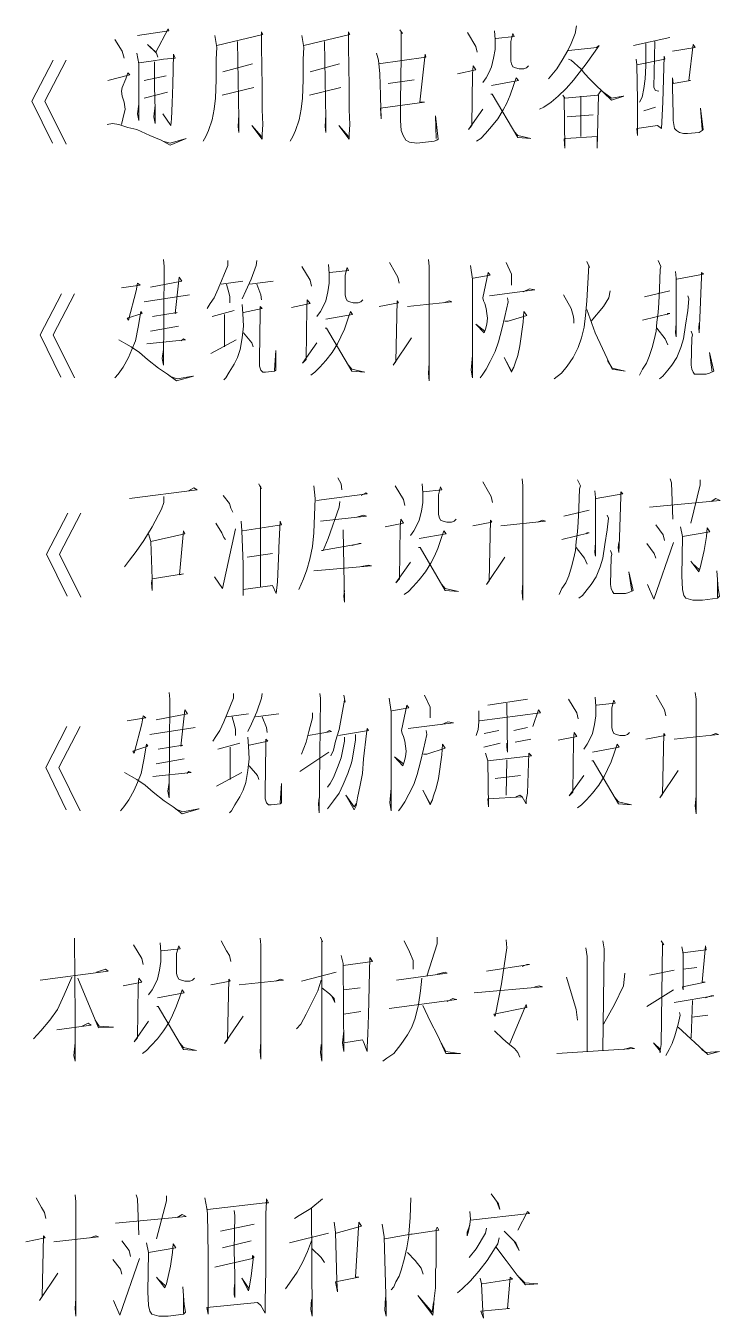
# Model space of a CAD drawing. Header units: millimetres. Extents: x 0 to 586, y 0 to 414.
# Drawn here: x 41.81 to 66.59, y 157.41 to 203.57 of the extents above; entities that cross this region are included whole.
import ezdxf

# ---------------------------------------------------------------- set-up
doc = ezdxf.new("R2010")
doc.units = ezdxf.units.MM

msp = doc.modelspace()

# ---------------------------------------------------------------- linework, layer by layer
at = {"color": 0, "lineweight": 0}
for points in [[(61.464472, 203.570417), (61.415083, 203.291722), (61.270444, 202.942472), (61.146972, 202.695528), (60.949417, 202.346278), (60.755389, 202.032306), (60.582528, 201.824167), (60.462583, 201.683056)], [(45.790556, 203.221167), (46.915917, 203.397556), (46.891222, 203.464583), (46.45025, 202.6285), (46.157444, 202.907194), (46.474944, 202.593222), (46.524333, 202.452111)], [(48.552806, 203.221167), (48.626889, 202.801361), (48.602194, 202.381556), (48.602194, 201.647778), (48.5775, 200.984556), (48.528111, 200.600028), (48.454028, 200.2155), (48.334083, 199.830972), (48.235306, 199.622833), (48.136528, 199.449972)], [(48.626889, 202.871917), (50.263778, 203.256444), (50.214389, 203.362278), (50.214389, 202.836639), (50.239083, 201.404361), (50.239083, 200.670583), (50.239083, 200.56475), (50.263778, 200.042639), (50.239083, 199.693389), (50.239083, 199.517), (49.872194, 200.007361), (50.214389, 199.622833)], [(51.65725, 203.221167), (51.731333, 202.801361), (51.706639, 202.381556), (51.706639, 201.647778), (51.681944, 200.984556), (51.632556, 200.600028), (51.562, 200.2155), (51.438528, 199.830972), (51.33975, 199.622833), (51.2445, 199.449972)], [(51.731333, 202.871917), (53.37175, 203.256444), (53.322361, 203.362278), (53.322361, 202.836639), (53.347056, 201.404361), (53.347056, 200.670583), (53.347056, 200.56475), (53.37175, 200.042639), (53.347056, 199.693389), (53.347056, 199.517), (52.980167, 200.007361), (53.322361, 199.622833)], [(55.156806, 203.429306), (55.252056, 203.291722), (55.202667, 203.327), (55.202667, 202.487389), (55.1815, 200.846972), (55.1815, 200.18375), (55.202667, 199.830972), (55.27675, 199.658111), (55.375528, 199.481722), (55.499, 199.414694), (55.767111, 199.379417), (56.377417, 199.449972), (56.476194, 199.481722), (56.525583, 199.517), (56.426806, 200.356611), (56.4515, 199.552278)], [(57.576861, 203.327), (57.869667, 202.836639), (57.919056, 202.6285)], [(58.529361, 203.397556), (58.554056, 203.080056), (58.554056, 202.730806), (58.504667, 202.416833), (58.430583, 202.102861), (58.335333, 201.894722), (58.236556, 201.718333), (58.113083, 201.545472)], [(58.57875, 203.115333), (59.238444, 203.185889), (59.189056, 203.291722), (59.1185, 203.013028), (59.1185, 202.766083), (59.1185, 202.557944), (59.1185, 202.314528), (59.139667, 202.208694), (59.189056, 202.102861), (59.287833, 202.067583), (59.411306, 202.032306), (59.580639, 202.032306), (59.679417, 202.067583), (59.7535, 202.138139)], [(63.492944, 202.871917), (64.791167, 203.150611)], [(44.982694, 203.080056), (45.250806, 202.663778), (45.324889, 202.416833)], [(49.360667, 203.013028), (49.410056, 200.250778), (49.410056, 199.763944), (49.385361, 199.972083), (49.410056, 200.391889)], [(52.465111, 203.013028), (52.5145, 200.250778), (52.5145, 199.763944), (52.489806, 199.972083), (52.5145, 200.391889)], [(61.171667, 202.695528), (62.19825, 202.801361), (62.173556, 202.801361), (62.272333, 202.871917), (61.806667, 202.208694), (61.637333, 201.997028), (61.390389, 201.683056), (61.365694, 201.647778), (61.097583, 201.333806), (60.804778, 201.055111), (60.561361, 200.846972), (60.289722, 200.670583), (60.145083, 200.600028)], [(63.933917, 202.942472), (63.933917, 202.138139), (63.909222, 201.683056), (63.859833, 201.333806), (63.810444, 201.019833), (63.715194, 200.846972)], [(64.251417, 203.013028), (64.226722, 201.369083), (64.276111, 201.26325), (64.399583, 201.2315)], [(64.886417, 202.663778), (65.694278, 202.801361), (65.620194, 202.907194), (65.475556, 201.616028), (65.524944, 201.616028), (64.911111, 201.510194), (64.886417, 201.718333), (64.886417, 201.369083), (64.911111, 200.427167), (64.911111, 200.18375), (64.935806, 200.042639), (64.9605, 199.901528), (65.034583, 199.830972), (65.133361, 199.763944), (65.278, 199.728667), (65.426167, 199.728667), (65.842444, 199.763944), (65.941222, 199.830972), (65.987083, 199.86625), (65.891833, 200.635306), (65.941222, 199.86625)], [(42.781361, 202.346278), (42.022889, 200.88225), (42.756667, 199.379417)], [(43.247028, 202.346278), (42.488556, 200.88225), (43.247028, 199.344139)], [(45.765861, 202.593222), (45.839944, 202.208694), (45.839944, 200.635306), (45.839944, 200.18375), (45.790556, 200.427167), (45.839944, 200.776417)], [(45.839944, 202.243972), (46.277389, 202.314528), (46.718361, 202.381556), (47.134639, 202.416833), (47.08525, 202.557944), (47.060556, 201.474917), (47.035861, 200.811694), (47.011167, 200.250778), (46.986472, 200.007361), (46.693667, 200.427167)], [(46.400861, 202.27925), (46.400861, 201.404361), (46.425556, 200.56475), (46.425556, 200.533), (46.425556, 200.077917), (46.376167, 200.321333), (46.425556, 200.741139)], [(49.896889, 202.208694), (48.845611, 201.93)], [(53.004861, 202.208694), (51.953583, 201.93)], [(54.32425, 202.593222), (54.398333, 202.346278), (54.447722, 201.859444), (54.472417, 201.090389), (54.472417, 201.019833), (54.493583, 200.250778), (54.472417, 200.635306), (56.035222, 200.846972), (55.865889, 200.846972), (56.059917, 202.557944), (56.084611, 202.452111), (54.398333, 202.208694)], [(61.171667, 202.381556), (61.270444, 202.346278), (61.612639, 202.032306), (61.757278, 201.859444), (61.930139, 201.683056), (62.124167, 201.474917), (62.713306, 200.914), (63.15075, 201.055111), (63.126056, 201.055111), (62.713306, 200.984556), (62.346417, 201.26325), (62.222944, 201.090389), (61.048194, 200.984556), (60.974111, 201.090389), (61.0235, 201.019833), (61.048194, 199.203028), (61.0235, 199.517), (61.048194, 199.552278), (61.072889, 199.552278), (62.19825, 199.622833), (62.19825, 199.203028), (62.247639, 201.090389)], [(63.591722, 202.381556), (63.616417, 202.173417), (63.641111, 200.914), (63.641111, 200.56475), (63.641111, 199.658111), (63.616417, 199.901528), (64.350194, 200.007361), (64.498361, 199.901528), (64.544222, 200.846972), (64.593611, 202.487389), (64.618306, 202.381556), (63.616417, 202.173417)], [(44.739278, 201.616028), (45.518917, 201.824167), (45.448361, 201.894722), (45.374278, 201.683056), (45.250806, 201.369083), (45.226111, 201.2315), (45.250806, 201.055111), (45.324889, 200.846972), (45.349583, 200.600028), (45.2755, 200.250778), (45.226111, 200.042639)], [(46.033972, 201.616028), (46.817139, 201.788889)], [(57.209972, 201.859444), (57.869667, 201.997028), (57.770889, 202.138139), (57.746194, 201.859444), (57.7215, 200.007361), (57.601556, 199.86625), (58.113083, 200.600028)], [(48.820917, 201.090389), (49.946278, 201.369083)], [(51.928889, 201.090389), (53.050722, 201.369083)], [(54.740528, 201.510194), (55.668333, 201.647778)], [(58.430583, 201.439639), (59.386611, 201.616028), (59.312528, 201.718333), (59.21375, 201.439639), (59.093806, 201.090389), (58.970333, 200.811694), (58.846861, 200.56475), (58.652833, 200.250778), (58.430583, 199.972083), (58.211861, 199.728667), (58.042528, 199.552278), (57.894361, 199.449972)], [(46.033972, 200.984556), (46.866528, 201.196222)], [(58.409417, 201.125667), (58.455278, 201.125667), (59.361917, 199.587556), (59.827583, 199.552278), (59.361917, 199.658111), (59.238444, 199.799222)], [(61.612639, 201.055111), (61.612639, 199.622833)], [(61.122278, 200.321333), (62.050083, 200.391889)], [(64.276111, 200.670583), (63.859833, 200.533)], [(44.714583, 200.042639), (44.908611, 200.077917), (45.130861, 200.042639), (45.448361, 199.936806), (45.765861, 199.86625), (46.231528, 199.658111), (46.644278, 199.481722), (46.961778, 199.308861), (47.526222, 199.552278), (46.961778, 199.379417), (46.693667, 199.449972)], [(46.721889, 195.220167), (46.746583, 194.973222), (46.721889, 191.445444), (46.6725, 191.692389), (46.721889, 192.006361)], [(49.018472, 195.184889), (49.018472, 195.0085), (48.676278, 194.172417), (48.531639, 193.858444), (48.383472, 193.646778), (48.284694, 193.473917)], [(50.048583, 195.184889), (50.023889, 195.0085), (49.851028, 194.521667), (49.657, 194.101861), (49.533528, 193.823167)], [(51.660778, 194.973222), (51.953583, 194.486389), (52.002972, 194.274722)], [(52.613278, 195.043778), (52.637972, 194.729806), (52.637972, 194.380556), (52.588583, 194.066583), (52.518028, 193.752611), (52.41925, 193.540944), (52.320472, 193.368083), (52.200528, 193.191694)], [(52.662667, 194.765083), (53.322361, 194.835639), (53.2765, 194.941472), (53.202417, 194.65925), (53.202417, 194.415833), (53.202417, 194.207694), (53.202417, 193.96075), (53.227111, 193.858444), (53.2765, 193.752611), (53.37175, 193.717333), (53.495222, 193.682056), (53.664556, 193.682056), (53.763333, 193.717333), (53.837417, 193.787889)], [(54.789917, 195.114333), (54.987472, 194.765083), (55.082722, 194.592222), (55.132111, 194.380556)], [(56.183389, 195.220167), (56.208083, 194.973222), (56.208083, 190.888056), (56.183389, 191.16675), (56.208083, 191.516)], [(57.675639, 195.0085), (57.749722, 194.521667), (57.749722, 190.993889), (57.700333, 191.272583), (57.749722, 191.794694)], [(58.949167, 195.114333), (59.143194, 194.694528), (59.143194, 194.556944), (59.143194, 194.31)], [(61.834889, 195.149611), (61.930139, 194.941472), (61.905444, 195.0085), (61.834889, 193.752611), (61.7855, 193.226972), (61.736111, 192.807167), (61.637333, 192.426167), (61.517389, 192.076917), (61.344528, 191.727667), (61.125806, 191.410167), (60.92825, 191.16675), (60.660139, 190.958611)], [(64.378417, 195.184889), (64.473667, 194.973222), (64.448972, 194.870917), (64.424278, 194.172417), (64.399583, 193.682056), (64.378417, 193.332806), (64.329028, 192.983556), (64.304333, 192.669583), (64.23025, 192.355611), (64.156167, 192.076917), (64.057389, 191.759417), (63.962139, 191.516), (63.813972, 191.307861), (63.715194, 191.096194)], [(64.988722, 194.800361), (65.013417, 194.556944), (65.013417, 192.807167), (65.013417, 192.457917), (64.988722, 192.599028), (65.013417, 192.948278)], [(45.229639, 194.207694), (45.889333, 194.31), (45.790556, 194.380556), (45.744694, 194.101861), (45.473056, 193.054111), (45.423667, 193.124667), (45.963417, 193.297528), (45.914028, 193.368083), (45.81525, 192.807167), (45.72, 192.320333), (45.596528, 192.006361), (45.473056, 191.727667), (45.279028, 191.374889), (45.106167, 191.131472), (44.986222, 190.993889)], [(46.256222, 194.239444), (47.381583, 194.451111), (47.282806, 194.592222), (47.138167, 193.297528), (47.208722, 193.332806), (46.330306, 193.191694)], [(48.775056, 194.345278), (49.558222, 194.451111)], [(48.972611, 194.345278), (49.067861, 193.996028), (49.092556, 193.890194), (49.092556, 193.682056)], [(49.801639, 194.345278), (50.634194, 194.451111)], [(50.048583, 194.345278), (50.193222, 193.96075), (50.217917, 193.787889)], [(57.774417, 194.556944), (58.384722, 194.65925), (58.310639, 194.765083), (58.116611, 193.858444), (58.141306, 193.752611), (58.190694, 193.646778), (58.240083, 193.473917), (58.264778, 193.297528), (58.289472, 193.124667), (58.264778, 192.913), (58.215389, 192.740139), (58.166, 192.599028), (57.873194, 192.913), (58.190694, 192.669583)], [(65.038111, 194.521667), (65.990611, 194.694528), (65.916528, 194.765083), (65.916528, 194.592222), (65.867139, 193.124667), (65.842444, 192.599028), (65.821278, 192.775417), (65.842444, 192.948278)], [(43.077694, 193.996028), (42.319222, 192.528472), (43.053, 191.025639)], [(43.543361, 193.996028), (42.784889, 192.528472), (43.543361, 190.993889)], [(46.0375, 193.717333), (47.649694, 193.96075)], [(58.360028, 193.925472), (59.97575, 194.137139), (59.778194, 194.172417), (59.559472, 194.066583)], [(61.002333, 193.96075), (61.270444, 193.473917), (61.344528, 193.226972), (61.369222, 193.089389), (61.369222, 192.948278)], [(62.663917, 194.101861), (62.614528, 193.858444), (62.4205, 193.540944), (61.979528, 193.018833)], [(63.888056, 193.890194), (64.791167, 194.101861)], [(65.429694, 193.925472), (65.475556, 193.823167), (65.429694, 193.403361), (65.355611, 192.877722), (65.281528, 192.390889), (65.18275, 192.076917), (65.038111, 191.727667), (64.86525, 191.445444), (64.720611, 191.272583), (64.54775, 191.060917), (64.424278, 190.958611)], [(49.533528, 193.6115), (49.558222, 193.297528), (49.582917, 192.842444), (49.533528, 192.426167), (49.459444, 192.006361), (49.360667, 191.727667), (49.240722, 191.480722), (49.067861, 191.202028), (48.947917, 190.993889), (48.873833, 190.923333)], [(49.582917, 193.332806), (50.242611, 193.473917), (50.168528, 193.540944), (50.168528, 193.332806), (50.143833, 191.657111), (50.143833, 191.410167), (50.193222, 191.272583), (50.267306, 191.202028), (50.366083, 191.202028), (50.683583, 191.237306), (50.732972, 191.272583), (50.732972, 191.971083), (50.683583, 191.272583)], [(51.293889, 193.509194), (51.953583, 193.646778), (51.854806, 193.787889), (51.833639, 193.509194), (51.808944, 191.657111), (51.685472, 191.516), (52.200528, 192.249778)], [(54.423028, 193.540944), (55.107417, 193.682056), (55.061556, 193.752611), (55.012167, 191.586556), (54.913389, 191.445444), (55.573083, 192.426167)], [(55.428444, 193.540944), (57.015944, 193.717333), (56.917167, 193.752611), (56.723139, 193.682056)], [(58.998556, 193.858444), (59.019722, 193.717333), (58.899778, 193.191694), (58.801, 192.740139), (58.677528, 192.285056), (58.557583, 191.935806), (58.384722, 191.586556), (58.240083, 191.307861), (58.091917, 191.096194), (58.017833, 190.993889)], [(61.834889, 193.438639), (62.127694, 192.599028), (62.738, 191.307861), (63.203667, 191.237306), (62.738, 191.343139), (62.568667, 191.621833)], [(48.457556, 193.191694), (49.240722, 193.403361)], [(48.898528, 193.26225), (48.898528, 192.108667)], [(52.518028, 193.089389), (53.470528, 193.26225), (53.396444, 193.368083), (53.297667, 193.089389), (53.177722, 192.740139), (53.05425, 192.457917), (52.930778, 192.2145), (52.73675, 191.900528), (52.518028, 191.621833), (52.295778, 191.374889), (52.126444, 191.202028), (51.978278, 191.096194)], [(58.899778, 193.018833), (59.019722, 193.018833), (59.682944, 193.226972), (59.584167, 193.368083), (59.559472, 192.983556), (59.436, 192.143944), (59.365444, 191.794694), (59.266667, 191.516), (59.217278, 191.343139), (59.143194, 191.202028), (58.875083, 191.727667), (59.143194, 191.237306), (59.217278, 191.374889)], [(63.813972, 193.054111), (64.791167, 193.297528), (64.720611, 193.297528), (64.695917, 193.26225)], [(46.256222, 192.669583), (47.258111, 192.842444)], [(49.582917, 192.599028), (49.875722, 192.249778), (49.925111, 192.108667)], [(52.493333, 192.775417), (52.542722, 192.775417), (53.445833, 191.237306), (53.9115, 191.202028), (53.445833, 191.307861), (53.322361, 191.445444)], [(64.329028, 192.775417), (64.621833, 192.390889), (64.720611, 192.179222)], [(65.549639, 192.669583), (65.599028, 192.528472), (65.574333, 192.426167), (65.549639, 191.445444), (65.574333, 191.307861), (65.623722, 191.202028), (65.673111, 191.131472), (65.771889, 191.131472), (66.089389, 191.131472), (66.209333, 191.16675), (66.3575, 191.237306), (66.209333, 191.900528), (66.308111, 191.202028)], [(45.130861, 192.355611), (45.377806, 192.2145), (45.571833, 192.108667), (45.864639, 191.900528), (46.157444, 191.657111), (46.549028, 191.343139), (46.866528, 191.131472), (46.915917, 191.096194), (47.187556, 190.888056), (47.797861, 191.060917), (47.773167, 191.060917), (47.208722, 190.958611), (46.940611, 191.060917)], [(46.13275, 192.2145), (47.505056, 192.355611), (47.430972, 192.390889), (47.356889, 192.320333)], [(48.408167, 191.86525), (49.314806, 192.355611)], [(52.941361, 187.42025), (53.064833, 187.208583), (53.089528, 187.000444)], [(45.508333, 186.686472), (47.928389, 187.000444), (47.804917, 187.071), (47.610889, 186.965167)], [(50.129722, 187.208583), (50.203806, 187.035722), (50.179111, 187.141556), (50.179111, 183.543222)], [(52.084111, 187.141556), (52.1335, 186.686472), (52.108806, 186.090278), (52.084111, 185.462333), (52.034722, 184.9755), (51.939472, 184.520417), (51.840694, 184.135889), (51.717222, 183.821917), (51.547889, 183.437389)], [(54.994528, 187.141556), (55.287333, 186.651194), (55.336722, 186.443056)], [(55.950556, 187.208583), (55.971722, 186.894611), (55.971722, 186.545361), (55.925861, 186.231389), (55.851778, 185.917417), (55.753, 185.709278), (55.654222, 185.532889), (55.534278, 185.360028)], [(55.996417, 186.929889), (56.659639, 187.000444), (56.61025, 187.106278), (56.536167, 186.824056), (56.536167, 186.580639), (56.536167, 186.3725), (56.536167, 186.125556), (56.560861, 186.02325), (56.61025, 185.917417), (56.7055, 185.882139), (56.828972, 185.846861), (57.001833, 185.846861), (57.097083, 185.882139), (57.171167, 185.952694)], [(58.123667, 187.279139), (58.321222, 186.929889), (58.42, 186.757028), (58.469389, 186.545361)], [(59.520667, 187.384972), (59.545361, 187.141556), (59.545361, 183.052861), (59.520667, 183.331556), (59.545361, 183.680806)], [(61.49975, 187.349694), (61.598528, 187.141556), (61.573833, 187.035722), (61.549139, 186.337222), (61.524444, 185.846861), (61.49975, 185.497611), (61.450361, 185.148361), (61.425667, 184.834389), (61.351583, 184.520417), (61.281028, 184.241722), (61.18225, 183.92775), (61.083472, 183.680806), (60.938833, 183.472667), (60.840056, 183.261)], [(62.110056, 186.965167), (62.13475, 186.72175), (62.13475, 184.9755), (62.13475, 184.62625), (62.110056, 184.763833), (62.13475, 185.113083)], [(64.80175, 187.384972), (64.851139, 187.243861), (64.900528, 185.952694)], [(65.877722, 187.349694), (65.877722, 187.173306), (65.535528, 185.811583)], [(46.728944, 186.757028), (46.728944, 186.545361), (46.654861, 186.301944), (46.312667, 185.674), (46.019861, 185.183639), (45.75175, 184.799111), (45.508333, 184.485139), (45.335472, 184.241722)], [(48.856194, 186.792306), (49.078444, 186.510083), (49.127833, 186.337222), (49.198389, 186.196111)], [(52.182889, 186.615917), (53.992639, 186.859333), (53.94325, 186.894611), (53.773917, 186.792306)], [(53.015444, 186.580639), (52.99075, 186.3725), (52.599167, 185.254194), (52.426306, 184.834389), (52.35575, 184.834389), (53.773917, 185.077806), (53.699833, 185.077806), (53.456417, 185.010778)], [(62.159444, 186.686472), (63.115472, 186.859333), (63.041389, 186.929889), (63.041389, 186.757028), (62.992, 185.289472), (62.967306, 184.763833), (62.942611, 184.940222), (62.967306, 185.113083)], [(64.067972, 186.3725), (66.586806, 186.615917), (66.438639, 186.686472), (66.269306, 186.580639)], [(43.307, 186.160833), (42.548528, 184.693278), (43.282306, 183.193972)], [(43.772667, 186.160833), (43.014194, 184.693278), (43.772667, 183.158694)], [(52.331056, 185.882139), (53.967944, 186.058528), (53.844472, 186.090278), (53.62575, 186.02325)], [(61.009389, 186.058528), (61.916028, 186.266667)], [(62.551028, 186.090278), (62.600417, 185.987972), (62.551028, 185.568167), (62.476944, 185.042528), (62.406389, 184.555694), (62.307611, 184.241722), (62.159444, 183.892472), (61.990111, 183.61025), (61.841944, 183.437389), (61.672611, 183.225722), (61.549139, 183.123417)], [(48.538694, 183.892472), (48.8315, 183.472667), (49.297167, 185.603444)], [(48.588083, 185.811583), (48.806806, 185.462333), (48.880889, 185.289472), (48.930278, 185.218917)], [(49.494722, 185.882139), (49.519417, 185.532889), (49.565278, 184.344028), (49.565278, 183.5785), (49.565278, 183.225722), (49.565278, 183.437389), (50.616556, 183.5785), (50.740028, 183.296278), (50.789417, 183.716083), (50.838806, 184.834389), (50.838806, 184.940222), (50.888194, 185.882139), (50.937583, 185.741028), (49.540583, 185.532889)], [(53.135389, 185.568167), (53.184778, 182.982306), (53.160083, 183.193972), (53.184778, 183.402111)], [(54.627639, 185.674), (55.287333, 185.811583), (55.192083, 185.952694), (55.167389, 185.674), (55.142694, 183.821917), (55.019222, 183.680806), (55.534278, 184.414583)], [(57.760306, 185.709278), (58.444694, 185.846861), (58.395306, 185.917417), (58.345917, 183.751361), (58.247139, 183.61025), (58.906833, 184.590972)], [(58.762194, 185.709278), (60.349694, 185.882139), (60.254444, 185.917417), (60.056889, 185.846861)], [(64.286694, 185.741028), (64.558333, 185.391778), (64.604194, 185.183639)], [(66.463333, 184.100611), (66.512722, 183.472667), (66.562111, 183.193972), (66.488028, 183.123417), (65.951806, 183.052861), (65.609611, 183.052861), (65.362667, 183.123417), (65.288583, 183.225722), (65.242722, 183.437389), (65.218028, 183.92775), (65.242722, 185.32475), (65.168639, 185.674), (65.242722, 185.32475), (66.219917, 185.497611), (66.121139, 185.638722), (66.096444, 185.32475), (66.022361, 184.834389), (65.877722, 184.206444), (65.828333, 184.065333), (65.535528, 184.449861)], [(46.192722, 185.427056), (46.266806, 185.148361), (46.312667, 183.821917), (46.312667, 183.402111), (46.2915, 183.680806), (46.312667, 183.821917), (47.438028, 183.994778), (47.293389, 183.9595), (47.438028, 185.532889), (47.487417, 185.427056), (46.266806, 185.148361)], [(55.851778, 185.254194), (56.804278, 185.427056), (56.730194, 185.532889), (56.634944, 185.254194), (56.511472, 184.904944), (56.388, 184.62625), (56.268056, 184.379306), (56.0705, 184.065333), (55.851778, 183.786639), (55.629528, 183.543222), (55.460194, 183.366833), (55.312028, 183.261)], [(60.938833, 185.218917), (61.916028, 185.462333), (61.841944, 185.462333), (61.81725, 185.427056)], [(63.993889, 183.61025), (64.216139, 183.088139), (64.925222, 185.113083)], [(50.616556, 184.728556), (49.713444, 184.590972)], [(55.827083, 184.940222), (55.876472, 184.940222), (56.779583, 183.402111), (57.24525, 183.366833), (56.779583, 183.472667), (56.659639, 183.61025)], [(61.450361, 184.940222), (61.743167, 184.555694), (61.841944, 184.344028)], [(62.6745, 184.834389), (62.723889, 184.693278), (62.699194, 184.590972), (62.6745, 183.61025), (62.699194, 183.472667), (62.748583, 183.366833), (62.794444, 183.296278), (62.893222, 183.296278), (63.210722, 183.296278), (63.334194, 183.331556), (63.482361, 183.402111), (63.334194, 184.065333), (63.432972, 183.366833)], [(63.969194, 185.077806), (64.237306, 184.728556), (64.286694, 184.555694)], [(52.084111, 184.100611), (54.140806, 184.277), (54.042028, 184.30875), (53.724528, 184.241722)], [(65.584917, 184.379306), (65.853028, 184.135889)], [(66.488028, 183.751361), (66.488028, 183.158694)], [(46.922972, 179.761444), (46.947667, 179.518028), (46.922972, 175.99025), (46.873583, 176.233667), (46.922972, 176.547639)], [(49.219556, 179.726167), (49.219556, 179.553306), (48.877361, 178.713694), (48.732722, 178.399722), (48.584556, 178.191583), (48.485778, 178.015194)], [(50.249667, 179.726167), (50.224972, 179.553306), (50.052111, 179.062944), (49.858083, 178.643139), (49.734611, 178.364444)], [(52.302833, 179.726167), (52.327528, 179.553306), (52.278139, 175.464611), (52.253444, 175.778583), (52.278139, 175.99025)], [(53.156556, 179.659139), (53.205944, 179.412194), (53.18125, 179.48275), (52.987222, 178.435), (52.86375, 178.015194), (52.789667, 177.701222), (52.694417, 177.493083)], [(56.042278, 179.659139), (56.239833, 179.239333), (56.239833, 179.098222), (56.239833, 178.854806)], [(62.131222, 179.588583), (62.155917, 179.274611), (62.155917, 178.925361), (62.106528, 178.611389), (62.035972, 178.293889), (61.937194, 178.08575), (61.838417, 177.909361), (61.718472, 177.7365)], [(64.307861, 179.659139), (64.505417, 179.309889), (64.604194, 179.1335), (64.650056, 178.925361)], [(65.701333, 179.761444), (65.726028, 179.518028), (65.726028, 175.429333), (65.701333, 175.711556), (65.726028, 176.060806)], [(46.457306, 178.78425), (47.582667, 178.992389), (47.483889, 179.1335), (47.33925, 177.842333), (47.409806, 177.877611), (46.531389, 177.7365)], [(54.772278, 179.553306), (54.846361, 179.062944), (54.846361, 175.535167), (54.796972, 175.813861), (54.846361, 176.3395)], [(54.871056, 179.098222), (55.481361, 179.204056), (55.407278, 179.309889), (55.21325, 178.399722), (55.237944, 178.293889), (55.287333, 178.191583), (55.333194, 178.015194), (55.357889, 177.842333), (55.382583, 177.665944), (55.357889, 177.457806), (55.3085, 177.281417), (55.262639, 177.143833), (54.966306, 177.457806), (55.287333, 177.210861)], [(58.000194, 178.748972), (60.176833, 179.027667), (60.10275, 179.1335), (59.908722, 178.540833)], [(59.711167, 179.518028), (58.293, 179.309889)], [(58.977389, 179.376917), (59.002083, 177.630667), (58.977389, 177.807056), (58.977389, 177.944639)], [(61.178722, 179.518028), (61.471528, 179.027667), (61.520917, 178.819528)], [(62.180611, 179.309889), (62.840306, 179.376917), (62.794444, 179.48275), (62.720361, 179.204056), (62.720361, 178.960639), (62.720361, 178.748972), (62.720361, 178.505556), (62.745056, 178.399722), (62.794444, 178.293889), (62.889694, 178.258611), (63.013167, 178.226861), (63.1825, 178.226861), (63.281278, 178.258611), (63.355361, 178.329167)], [(45.430722, 178.748972), (46.090417, 178.854806), (45.991639, 178.925361), (45.945778, 178.643139), (45.674139, 177.595389), (45.62475, 177.665944), (46.1645, 177.842333), (46.115111, 177.909361), (46.016333, 177.351972), (45.921083, 176.861611), (45.797611, 176.547639), (45.674139, 176.268944), (45.480111, 175.919694), (45.30725, 175.676278), (45.187306, 175.535167)], [(48.976139, 178.890083), (49.759306, 178.992389)], [(49.173694, 178.890083), (49.268944, 178.540833), (49.293639, 178.435), (49.293639, 178.226861)], [(50.002722, 178.890083), (50.835278, 178.992389)], [(50.249667, 178.890083), (50.394306, 178.505556), (50.419, 178.329167)], [(52.034722, 179.027667), (52.034722, 178.854806), (51.91125, 178.364444), (51.812472, 177.979917), (51.643139, 177.560111)], [(55.456667, 178.470278), (57.072389, 178.678417), (56.874833, 178.713694), (56.656111, 178.611389)], [(57.9755, 179.098222), (57.9755, 178.713694), (57.950806, 178.435), (57.876722, 178.226861)], [(43.278778, 178.540833), (42.520306, 177.073278), (43.254083, 175.570444)], [(43.744444, 178.540833), (42.985972, 177.073278), (43.744444, 175.535167)], [(46.238583, 178.258611), (47.850778, 178.505556)], [(51.886556, 178.226861), (52.719111, 178.364444), (52.645028, 178.399722), (52.521556, 178.329167)], [(53.572833, 178.258611), (53.572833, 178.050472), (53.452889, 177.351972), (53.428194, 177.246139), (53.304722, 176.861611), (53.135389, 176.477083), (52.987222, 176.163111), (52.789667, 175.884417), (52.570944, 175.605722)], [(52.962528, 178.226861), (54.0385, 178.399722), (53.989111, 178.470278), (53.964417, 178.293889), (53.865639, 177.38725), (53.819778, 176.861611), (53.745694, 176.445333), (53.646917, 175.99025), (53.597528, 175.711556), (53.523444, 175.570444), (53.230639, 176.096083), (53.523444, 175.676278), (53.597528, 175.778583)], [(56.091667, 178.399722), (56.116361, 178.258611), (55.996417, 177.7365), (55.897639, 177.281417), (55.774167, 176.826333), (55.654222, 176.477083), (55.481361, 176.127833), (55.333194, 175.849139), (55.188556, 175.641), (55.114472, 175.535167)], [(58.684583, 178.399722), (58.169528, 178.293889)], [(59.711167, 178.505556), (59.224333, 178.399722)], [(60.811833, 178.050472), (61.471528, 178.191583), (61.376278, 178.329167), (61.351583, 178.050472), (61.326889, 176.198389), (61.203417, 176.060806), (61.718472, 176.794583)], [(63.940972, 178.08575), (64.625361, 178.226861), (64.5795, 178.293889), (64.530111, 176.127833), (64.431333, 175.99025), (65.091028, 176.967444)], [(64.946389, 178.08575), (66.533889, 178.258611), (66.435111, 178.293889), (66.241083, 178.226861)], [(48.658639, 177.7365), (49.441806, 177.944639)], [(49.734611, 178.156306), (49.759306, 177.842333), (49.784, 177.38725), (49.734611, 176.967444), (49.660528, 176.547639), (49.56175, 176.268944), (49.441806, 176.025528), (49.268944, 175.743306), (49.149, 175.535167), (49.074917, 175.464611)], [(49.099611, 177.807056), (49.099611, 176.653472)], [(49.784, 177.877611), (50.443694, 178.015194), (50.369611, 178.08575), (50.369611, 177.877611), (50.344917, 176.198389), (50.344917, 175.954972), (50.394306, 175.813861), (50.468389, 175.743306), (50.567167, 175.743306), (50.884667, 175.778583), (50.934056, 175.813861), (50.934056, 176.512361), (50.884667, 175.813861)], [(53.18125, 178.156306), (53.18125, 178.015194), (53.061306, 177.422528), (52.937833, 177.073278), (52.789667, 176.724028), (52.669722, 176.512361), (52.570944, 176.374778)], [(55.996417, 177.560111), (56.116361, 177.560111), (56.776056, 177.771778), (56.680806, 177.909361), (56.656111, 177.528361), (56.532639, 176.68875), (56.458556, 176.3395), (56.363306, 176.060806), (56.313917, 175.884417), (56.239833, 175.743306), (55.971722, 176.268944), (56.239833, 175.778583), (56.313917, 175.919694)], [(58.148361, 177.807056), (58.733972, 177.944639)], [(59.270194, 177.979917), (59.834639, 178.08575)], [(62.035972, 177.630667), (62.988472, 177.807056), (62.914389, 177.909361), (62.819139, 177.630667), (62.695667, 177.281417), (62.572194, 177.002722), (62.45225, 176.759306), (62.254694, 176.445333), (62.035972, 176.163111), (61.813722, 175.919694), (61.644389, 175.743306), (61.496222, 175.641)], [(46.457306, 177.210861), (47.459194, 177.38725)], [(51.59375, 176.932167), (52.620333, 177.630667)], [(58.218917, 177.595389), (58.293, 177.316694), (58.317694, 175.676278), (58.293, 175.954972), (59.517139, 176.025528), (59.443056, 176.096083), (59.294889, 176.025528)], [(58.293, 177.316694), (59.859333, 177.493083), (59.760556, 177.595389), (59.711167, 176.163111), (59.661778, 175.919694), (59.661778, 175.778583), (59.517139, 176.025528)], [(58.952694, 176.096083), (58.977389, 177.351972)], [(62.011278, 177.316694), (62.060667, 177.316694), (62.963778, 175.778583), (63.429444, 175.743306), (62.963778, 175.849139), (62.840306, 175.99025)], [(45.331944, 176.896889), (45.578889, 176.759306), (45.772917, 176.653472), (46.065722, 176.445333), (46.358528, 176.198389), (46.750111, 175.884417), (47.067611, 175.676278), (47.117, 175.641), (47.388639, 175.429333), (47.998944, 175.605722), (47.97425, 175.605722), (47.409806, 175.499889), (47.141694, 175.605722)], [(46.337361, 176.759306), (47.706139, 176.896889), (47.632056, 176.932167), (47.557972, 176.861611)], [(48.60925, 176.410056), (49.515889, 176.896889)], [(49.784, 177.143833), (50.076806, 176.794583), (50.126194, 176.653472)], [(59.46775, 176.794583), (58.561111, 176.68875)], [(43.546889, 170.987861), (43.571583, 168.123306), (43.571583, 166.585194), (43.522194, 166.796861), (43.571583, 167.248417)], [(46.605472, 170.811472), (46.630167, 170.4975), (46.630167, 170.14825), (46.580778, 169.834278), (46.506694, 169.520306), (46.407917, 169.312167), (46.312667, 169.135778), (46.189194, 168.962917)], [(48.782111, 170.882028), (48.976139, 170.532778), (49.074917, 170.359917), (49.124306, 170.14825)], [(50.175583, 170.987861), (50.200278, 170.744444), (50.200278, 166.65575), (50.175583, 166.934444), (50.200278, 167.283694)], [(52.327528, 171.023139), (52.401611, 170.84675), (52.376917, 170.882028), (52.376917, 166.585194), (52.327528, 166.899167), (52.352222, 167.181389)], [(55.3085, 170.882028), (55.506056, 170.4975), (55.629528, 170.183528), (55.629528, 169.869556)], [(56.48325, 171.023139), (56.48325, 170.779722), (56.116361, 169.626139)], [(58.952694, 170.917306), (58.977389, 170.638611), (58.783361, 169.347444), (58.561111, 168.193861), (58.51525, 168.264417), (59.686472, 168.507833), (59.661778, 168.613667), (59.076167, 167.216667)], [(62.402861, 170.882028), (62.45225, 170.603333), (62.402861, 166.969722)], [(64.480722, 170.882028), (64.5795, 170.744444), (64.530111, 170.779722), (64.480722, 167.181389), (64.431333, 166.899167), (64.456028, 166.934444), (64.212611, 167.248417), (64.456028, 167.005)], [(45.649444, 170.744444), (45.945778, 170.254083), (45.991639, 170.045944)], [(46.654861, 170.532778), (47.314556, 170.603333), (47.265167, 170.709167), (47.191083, 170.430472), (47.191083, 170.183528), (47.191083, 169.975389), (47.191083, 169.731972), (47.215778, 169.626139), (47.265167, 169.520306), (47.363944, 169.485028), (47.483889, 169.44975), (47.65675, 169.44975), (47.755528, 169.485028), (47.826083, 169.555583)], [(53.061306, 170.359917), (53.135389, 170.081222), (53.156556, 166.934444), (53.110694, 167.248417), (53.156556, 167.668222)], [(61.789028, 170.638611), (61.838417, 170.324639), (61.838417, 166.934444)], [(65.2145, 170.673889), (65.263889, 170.430472), (65.263889, 169.763722), (65.263889, 169.135778), (65.239194, 169.241611), (66.047056, 169.414472), (65.948278, 169.414472), (66.068222, 170.709167), (66.092917, 170.568056), (65.239194, 170.462222)], [(53.135389, 170.010667), (54.186667, 170.14825), (54.087889, 170.289361), (54.0385, 168.229139), (54.013806, 167.565917), (53.989111, 167.075556), (53.989111, 166.934444), (53.865639, 167.283694), (53.819778, 167.35425), (53.156556, 167.248417)], [(58.243611, 169.799), (59.78525, 170.045944), (59.686472, 170.045944), (59.517139, 169.975389)], [(65.263889, 169.869556), (65.750722, 169.940111)], [(43.451639, 169.590861), (43.18, 168.962917), (42.936583, 168.437278), (42.668472, 168.05275), (42.350972, 167.668222), (42.079333, 167.389528)], [(42.326278, 169.485028), (44.746333, 169.799), (44.647556, 169.869556), (44.330056, 169.763722)], [(43.670361, 169.555583), (44.404139, 167.774056), (44.940361, 167.809333), (44.428833, 167.844611), (44.280667, 168.05275)], [(45.282556, 169.276889), (45.945778, 169.414472), (45.847, 169.555583), (45.822306, 169.276889), (45.797611, 167.424806), (45.674139, 167.283694), (46.189194, 168.017472)], [(48.415222, 169.312167), (49.099611, 169.44975), (49.050222, 169.520306), (49.000833, 167.35425), (48.902056, 167.216667), (49.56175, 168.193861)], [(49.417111, 169.312167), (51.004611, 169.485028), (50.909361, 169.520306), (50.711806, 169.44975)], [(52.352222, 169.485028), (52.22875, 169.1005), (52.034722, 168.715972), (51.812472, 168.264417), (51.618444, 167.915167), (51.470278, 167.738778)], [(51.643139, 169.44975), (52.888444, 169.763722)], [(55.947028, 169.555583), (55.897639, 169.1005), (55.823556, 168.613667), (55.700083, 168.123306), (55.580139, 167.809333), (55.431972, 167.530639), (55.188556, 167.181389), (54.941611, 166.863889), (54.698194, 166.691028), (54.553556, 166.585194)], [(55.040389, 169.485028), (56.850139, 169.731972), (56.776056, 169.763722), (56.48325, 169.696694)], [(61.104639, 169.590861), (61.446833, 168.437278), (61.496222, 168.05275)], [(63.1825, 169.731972), (63.136639, 169.276889), (62.819139, 168.613667), (62.427556, 167.915167)], [(64.946389, 169.834278), (64.064444, 169.661417)], [(46.506694, 168.857083), (47.459194, 169.029944), (47.388639, 169.135778), (47.289861, 168.857083), (47.166389, 168.507833), (47.046444, 168.229139), (46.922972, 167.982194), (46.725417, 167.668222), (46.506694, 167.389528), (46.287972, 167.146111), (46.115111, 166.969722), (45.970472, 166.863889)], [(52.376917, 169.206333), (52.645028, 168.998194), (52.814361, 168.821806), (52.839056, 168.680694), (52.743806, 168.892361)], [(53.156556, 169.135778), (53.745694, 169.206333)], [(57.806167, 169.029944), (60.250917, 169.241611), (60.127444, 169.276889), (59.979278, 169.241611)], [(63.965667, 168.543111), (64.921694, 169.135778)], [(46.482, 168.543111), (46.531389, 168.543111), (47.4345, 167.005), (47.900167, 166.969722), (47.4345, 167.075556), (47.314556, 167.216667)], [(54.772278, 168.472556), (57.192333, 168.786528)], [(55.971722, 168.578389), (56.239833, 168.017472), (56.507944, 167.495361), (56.80075, 166.863889), (57.315806, 166.863889), (57.266417, 166.863889), (56.80075, 166.934444), (56.631417, 167.248417)], [(57.167639, 168.786528), (57.047694, 168.821806), (56.850139, 168.715972)], [(64.946389, 168.680694), (66.364556, 168.927639), (66.265778, 168.927639), (66.068222, 168.857083)], [(65.606083, 168.75125), (65.556694, 167.424806)], [(53.156556, 168.264417), (53.770389, 168.366722)], [(65.140417, 168.331444), (65.165111, 168.229139), (65.091028, 167.915167), (64.971083, 167.495361), (64.872306, 167.216667), (64.773528, 167.005), (64.650056, 166.796861)], [(65.581389, 168.158583), (66.142306, 168.229139)], [(42.911889, 167.7035), (44.136028, 167.879889), (44.03725, 167.946917), (43.818528, 167.844611)], [(58.536417, 167.668222), (58.83275, 167.389528), (59.026778, 167.216667), (59.2455, 167.040278), (59.368972, 166.899167), (59.443056, 166.726306)], [(65.091028, 167.809333), (66.142306, 166.832139), (66.558583, 166.934444), (66.092917, 166.899167), (65.923583, 167.005)], [(60.762444, 166.863889), (63.528222, 167.040278), (63.40475, 167.075556), (63.136639, 167.005)], [(42.174583, 161.706278), (42.372139, 161.357028), (42.470917, 161.184167), (42.520306, 160.9725)], [(43.571583, 161.812111), (43.596278, 161.568694), (43.596278, 157.48), (43.571583, 157.758694), (43.596278, 158.107944)], [(45.748222, 161.812111), (45.794083, 161.671), (45.843472, 160.379833)], [(46.824194, 161.776833), (46.824194, 161.603972), (46.478472, 160.238722)], [(48.192972, 161.706278), (48.263528, 161.32175), (48.288222, 161.148889), (48.312917, 159.681333), (48.312917, 158.598306), (48.312917, 157.550556), (48.263528, 157.793972), (50.073278, 157.970361), (50.19675, 157.864528), (50.344917, 157.585833), (50.344917, 158.005639), (50.369611, 159.123944), (50.369611, 160.065861), (50.369611, 161.148889), (50.394306, 161.568694), (50.394306, 161.671), (50.464861, 161.533417), (50.344917, 161.533417), (48.288222, 161.29)], [(52.398083, 161.671), (51.981806, 161.32175), (51.565528, 161.078333), (51.396194, 160.9725)], [(55.551917, 161.706278), (55.527222, 161.007778), (55.477833, 160.415111), (55.477833, 160.344556), (55.407278, 159.92475), (55.3085, 159.504944), (55.209722, 159.123944), (55.135639, 158.912278), (55.015694, 158.704139), (54.941611, 158.52775), (54.842833, 158.425444)], [(58.412944, 161.847389), (58.681056, 161.498139), (58.730444, 161.29), (58.6105, 161.603972)], [(45.014444, 160.799639), (47.533278, 161.043056), (47.385111, 161.113611), (47.21225, 161.007778)], [(49.24425, 161.254722), (49.268944, 161.078333), (49.24425, 159.822444), (49.268944, 158.947556), (49.268944, 158.143222), (49.24425, 158.249056), (49.24425, 158.457194), (49.268944, 158.668861)], [(52.0065, 161.32175), (52.031194, 157.48), (51.981806, 157.723417), (52.0065, 158.072667)], [(57.654472, 161.219444), (57.679167, 160.94075), (57.654472, 160.764361), (57.605083, 160.520944), (57.559222, 160.344556), (57.559222, 160.485667), (57.654472, 160.729083)], [(57.679167, 160.905472), (59.781722, 161.148889), (59.711167, 161.219444), (59.368972, 160.556222)], [(48.753889, 160.520944), (49.953333, 160.764361)], [(52.814361, 160.834917), (52.86375, 160.485667), (52.913139, 158.739417), (52.934306, 158.354889), (52.86375, 158.704139), (53.692778, 158.877), (53.572833, 158.877), (53.692778, 160.834917), (53.791556, 160.693806), (52.888444, 160.450389)], [(54.525333, 160.764361), (54.599417, 160.309278), (54.6735, 157.82925), (54.6735, 157.48), (54.624111, 157.691667), (54.648806, 158.143222)], [(54.624111, 160.238722), (55.551917, 160.415111), (55.601306, 160.415111), (56.553806, 160.556222), (56.48325, 160.658528), (56.458556, 160.587972), (56.458556, 159.857722), (56.458556, 159.22625), (56.433861, 159.155694), (56.433861, 158.563028), (56.433861, 158.492472), (56.384472, 158.107944), (56.359778, 157.793972), (56.335083, 157.515278), (55.795333, 158.213778), (56.310389, 157.621111), (56.359778, 157.970361)], [(41.811222, 160.136417), (42.495611, 160.274), (42.446222, 160.344556), (42.396833, 158.1785), (42.298056, 158.040917), (42.95775, 159.018111)], [(42.813111, 160.136417), (44.400611, 160.309278), (44.305361, 160.344556), (44.107806, 160.274)], [(52.616806, 160.450389), (51.223333, 160.101139)], [(58.70575, 160.274), (58.656361, 160.065861), (58.561111, 159.92475), (58.268306, 159.473194), (57.971972, 159.088667), (57.679167, 158.739417), (57.386361, 158.457194), (57.217028, 158.319611)], [(58.243611, 160.62325), (58.218917, 160.450389), (57.876722, 159.889472), (57.629778, 159.5755)], [(58.878611, 160.520944), (59.294889, 160.101139), (59.414833, 159.822444), (59.220806, 160.171694)], [(45.233167, 160.171694), (45.501278, 159.822444), (45.550667, 159.610778)], [(47.409806, 158.52775), (47.459194, 157.899806), (47.508583, 157.621111), (47.4345, 157.550556), (46.89475, 157.48), (46.552556, 157.48), (46.309139, 157.550556), (46.235056, 157.656389), (46.185667, 157.864528), (46.160972, 158.354889), (46.185667, 159.751889), (46.111583, 160.101139), (46.185667, 159.751889), (47.166389, 159.92475), (47.067611, 160.065861), (47.042917, 159.751889), (46.968833, 159.261528), (46.824194, 158.633583), (46.774806, 158.492472), (46.478472, 158.877)], [(48.827972, 159.92475), (49.854556, 160.171694)], [(52.0065, 160.171694), (51.858333, 159.787167), (51.689, 159.402639), (51.491444, 159.053389), (51.297417, 158.774694), (51.078694, 158.457194)], [(52.031194, 159.889472), (52.348694, 159.5755), (52.472167, 159.402639)], [(55.431972, 159.751889), (55.700083, 159.473194), (55.918806, 159.190972), (55.992889, 158.982833), (55.9435, 159.123944)], [(58.585806, 159.960028), (58.952694, 159.473194), (59.344278, 158.947556), (59.637083, 158.598306), (60.078056, 158.633583), (59.612389, 158.668861), (59.414833, 158.877)], [(44.915667, 159.504944), (45.183778, 159.155694), (45.233167, 158.982833)], [(44.940361, 158.040917), (45.159083, 157.515278), (45.868167, 159.540222)], [(48.559861, 159.22625), (49.903944, 159.540222), (49.903944, 159.646056), (49.953333, 159.5755), (49.928639, 159.610778), (49.854556, 158.912278), (49.780472, 158.492472), (49.755778, 158.390167), (49.512361, 158.841722), (49.780472, 158.457194)], [(46.527861, 158.806444), (46.7995, 158.563028)], [(58.021361, 158.841722), (58.07075, 158.633583), (58.120139, 157.656389), (58.144833, 157.409444), (58.046056, 157.656389), (59.072639, 157.758694), (59.002083, 157.758694), (59.097333, 158.877), (59.171417, 158.806444), (58.095444, 158.633583)], [(47.4345, 158.1785), (47.4345, 157.585833)]]:
    msp.add_lwpolyline(points, dxfattribs=at)

doc.saveas('drawing.dxf')
